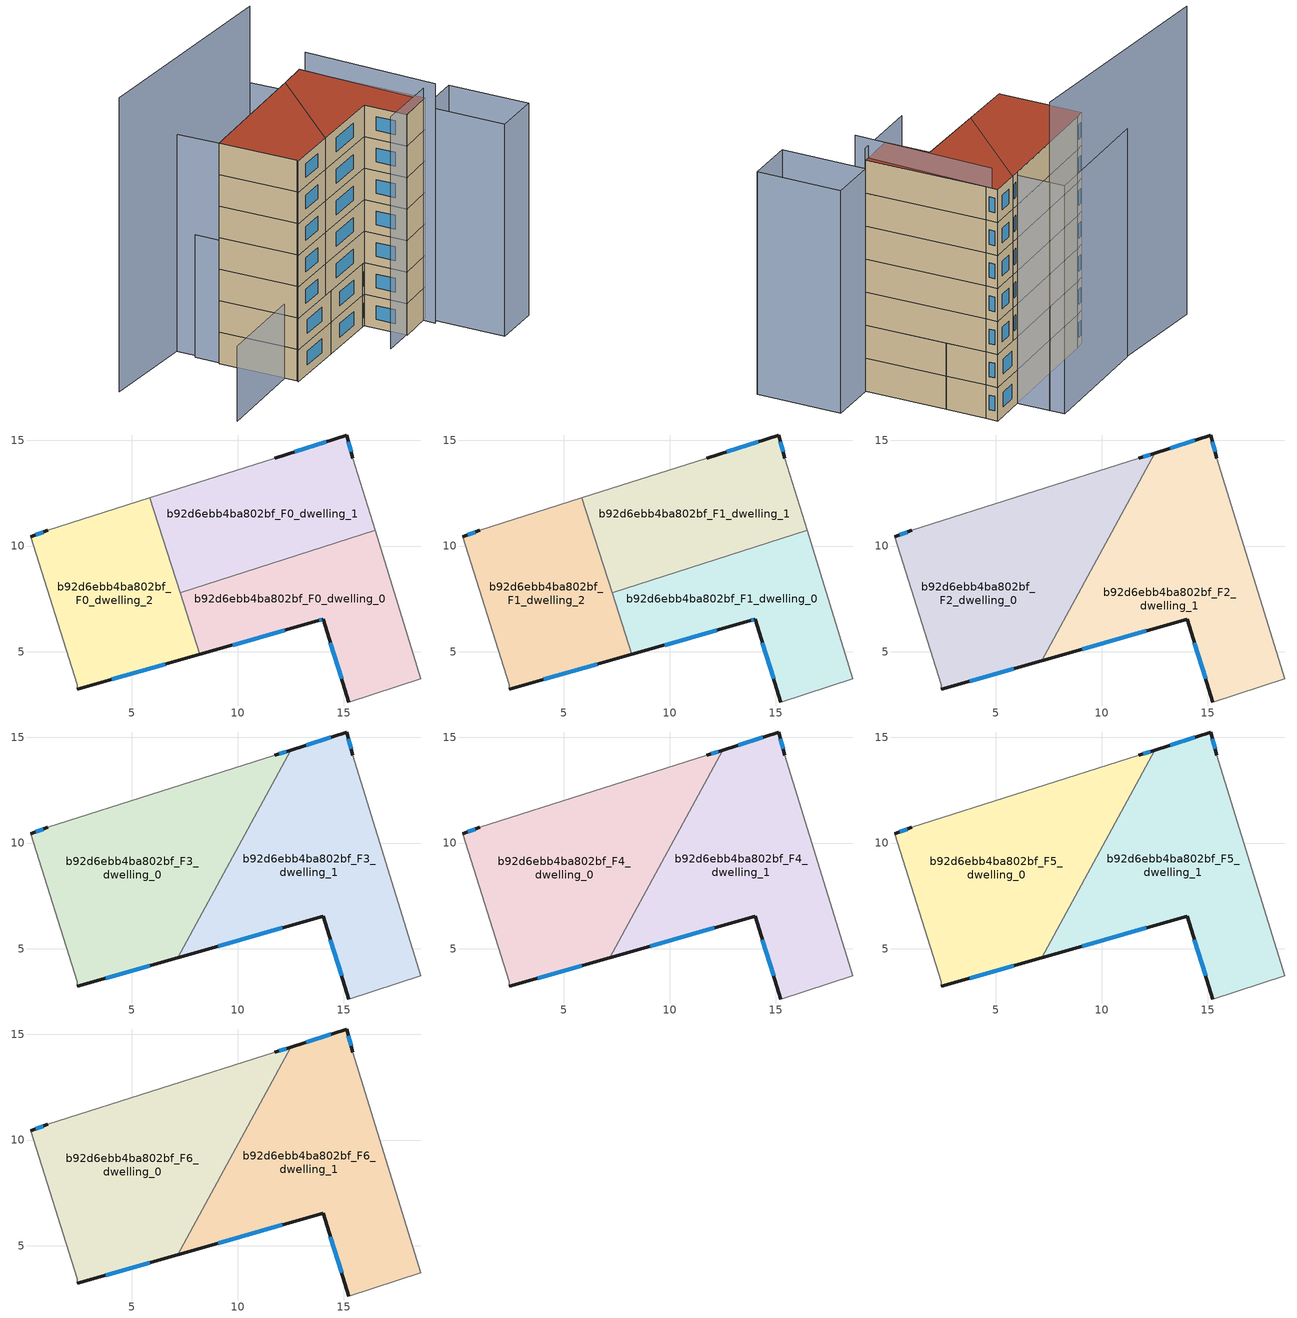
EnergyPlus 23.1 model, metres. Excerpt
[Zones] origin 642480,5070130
b92d6ebb4ba802bf_F0_dwelling_0
 floor ground (EU_floor_Construction): 16.49,10.74 18.64,3.74 15.24,2.64 14.04,6.54 13.78,6.47 8.21,4.88 7.28,7.81 z0
 wall outside (EU_wall_Construction): 8.21,4.88 13.78,6.47 14.04,6.54 15.24,2.64 z0:3
 wall adiabatic (EU_wall_Construction): 15.24,2.64 18.64,3.74 16.49,10.74 z0:3
 wall to b92d6ebb4ba802bf_F0_dwelling_1 (EU_wall_Construction): 16.49,10.74 7.28,7.81 z0:3
 wall to b92d6ebb4ba802bf_F0_dwelling_2 (EU_wall_Construction): 7.28,7.81 8.21,4.88 z0:3
 window (EU_Window_Construction): 14.38,5.45 14.9,3.73 / 13.86,6.49 13.97,6.52 / 9.77,5.33 12.22,6.02 z0.84:2.16
b92d6ebb4ba802bf_F0_dwelling_1
 floor ground (EU_floor_Construction): 15.14,15.25 15.44,14.14 16.49,10.74 7.28,7.81 5.85,12.28 11.74,14.15 z0
 wall outside (EU_wall_Construction): 15.44,14.14 15.14,15.25 11.74,14.15 z0:3
 wall adiabatic (EU_wall_Construction): 16.49,10.74 15.44,14.14 / 11.74,14.15 5.85,12.28 z0:3
 wall to b92d6ebb4ba802bf_F0_dwelling_2 (EU_wall_Construction): 5.85,12.28 7.28,7.81 z0:3
 window (EU_Window_Construction): 14.19,14.94 12.69,14.45 / 15.36,14.45 15.23,14.94 z0.84:2.16
b92d6ebb4ba802bf_F0_dwelling_2
 floor ground (EU_floor_Construction): 5.85,12.28 8.21,4.88 2.43,3.24 2.43,3.44 0.23,10.45 1.03,10.75 z0
 wall outside (EU_wall_Construction): 1.03,10.75 0.23,10.45 / 2.43,3.24 8.21,4.88 z0:3
 wall adiabatic (EU_wall_Construction): 0.23,10.45 2.43,3.44 2.43,3.24 / 5.85,12.28 1.03,10.75 z0:3
 window (EU_Window_Construction): 0.81,10.66 0.46,10.53 / 4.05,3.7 6.59,4.42 z0.84:2.16
b92d6ebb4ba802bf_F1_dwelling_0
 floor to b92d6ebb4ba802bf_F0_dwelling_0 (EU_floor_Construction): 16.49,10.74 18.64,3.74 15.24,2.64 14.04,6.54 13.78,6.47 8.21,4.88 7.28,7.81 z3
 wall outside (EU_wall_Construction): 8.21,4.88 13.78,6.47 14.04,6.54 15.24,2.64 z3:6
 wall adiabatic (EU_wall_Construction): 15.24,2.64 18.64,3.74 16.49,10.74 z3:6
 wall to b92d6ebb4ba802bf_F1_dwelling_1 (EU_wall_Construction): 16.49,10.74 7.28,7.81 z3:6
 wall to b92d6ebb4ba802bf_F1_dwelling_2 (EU_wall_Construction): 7.28,7.81 8.21,4.88 z3:6
 window (EU_Window_Construction): 14.38,5.45 14.9,3.73 / 13.86,6.49 13.97,6.52 / 9.77,5.33 12.22,6.02 z3.84:5.16
b92d6ebb4ba802bf_F1_dwelling_1
 floor to b92d6ebb4ba802bf_F0_dwelling_1 (EU_floor_Construction): 15.14,15.25 15.44,14.14 16.49,10.74 7.28,7.81 5.85,12.28 11.74,14.15 z3
 wall outside (EU_wall_Construction): 15.44,14.14 15.14,15.25 11.74,14.15 z3:6
 wall adiabatic (EU_wall_Construction): 16.49,10.74 15.44,14.14 / 11.74,14.15 5.85,12.28 z3:6
 wall to b92d6ebb4ba802bf_F1_dwelling_2 (EU_wall_Construction): 5.85,12.28 7.28,7.81 z3:6
 window (EU_Window_Construction): 14.19,14.94 12.69,14.45 / 15.36,14.45 15.23,14.94 z3.84:5.16
b92d6ebb4ba802bf_F1_dwelling_2
 floor to b92d6ebb4ba802bf_F0_dwelling_2 (EU_floor_Construction): 5.85,12.28 8.21,4.88 2.43,3.24 2.43,3.44 0.23,10.45 1.03,10.75 z3
 wall outside (EU_wall_Construction): 1.03,10.75 0.23,10.45 / 2.43,3.24 8.21,4.88 z3:6
 wall adiabatic (EU_wall_Construction): 0.23,10.45 2.43,3.44 2.43,3.24 / 5.85,12.28 1.03,10.75 z3:6
 window (EU_Window_Construction): 0.81,10.66 0.46,10.53 / 4.05,3.7 6.59,4.42 z3.84:5.16
b92d6ebb4ba802bf_F2_dwelling_0
 floor to b92d6ebb4ba802bf_F1_dwelling_2 (EU_floor_Construction): 5.85,12.28 7.88,5.9 7.17,4.59 2.43,3.24 2.43,3.44 0.23,10.45 1.03,10.75 z6
 floor to b92d6ebb4ba802bf_F1_dwelling_0 (EU_floor_Construction): 9.26,8.44 7.88,5.9 7.28,7.81 z6
 floor to b92d6ebb4ba802bf_F1_dwelling_1 (EU_floor_Construction): 12.5,14.39 9.26,8.44 7.28,7.81 5.85,12.28 11.74,14.15 z6
 wall outside (EU_wall_Construction): 1.03,10.75 0.23,10.45 / 12.5,14.39 11.74,14.15 / 2.43,3.24 7.17,4.59 z6:9
 wall adiabatic (EU_wall_Construction): 0.23,10.45 2.43,3.44 2.43,3.24 / 11.74,14.15 1.03,10.75 z6:9
 wall to b92d6ebb4ba802bf_F2_dwelling_1 (EU_wall_Construction): 7.17,4.59 12.5,14.39 z6:9
 window (EU_Window_Construction): 0.81,10.66 0.46,10.53 / 12.29,14.32 11.95,14.22 / 3.76,3.62 5.84,4.21 z6.84:8.16
b92d6ebb4ba802bf_F2_dwelling_1
 floor to b92d6ebb4ba802bf_F1_dwelling_0 (EU_floor_Construction): 16.49,10.74 18.64,3.74 15.24,2.64 14.04,6.54 8.21,4.88 7.88,5.9 9.26,8.44 z6
 floor to b92d6ebb4ba802bf_F1_dwelling_1 (EU_floor_Construction): 15.14,15.25 15.44,14.14 16.49,10.74 9.26,8.44 12.5,14.39 z6
 floor to b92d6ebb4ba802bf_F1_dwelling_2 (EU_floor_Construction): 7.88,5.9 8.21,4.88 7.17,4.59 z6
 wall outside (EU_wall_Construction): 7.17,4.59 14.04,6.54 15.24,2.64 / 15.44,14.14 15.14,15.25 12.5,14.39 z6:9
 wall adiabatic (EU_wall_Construction): 15.24,2.64 18.64,3.74 15.44,14.14 z6:9
 window (EU_Window_Construction): 14.38,5.45 14.9,3.73 / 9.09,5.13 12.11,5.99 / 14.4,15.01 13.24,14.63 / 15.36,14.45 15.23,14.94 z6.84:8.16
b92d6ebb4ba802bf_F3_dwelling_0
 floor to b92d6ebb4ba802bf_F2_dwelling_0 (EU_floor_Construction): 12.5,14.39 7.17,4.59 2.43,3.24 2.43,3.44 0.23,10.45 1.03,10.75 11.74,14.15 z9
 wall outside (EU_wall_Construction): 1.03,10.75 0.23,10.45 / 12.5,14.39 11.74,14.15 / 2.43,3.24 7.17,4.59 z9:12
 wall adiabatic (EU_wall_Construction): 0.23,10.45 2.43,3.44 2.43,3.24 / 11.74,14.15 1.03,10.75 z9:12
 wall to b92d6ebb4ba802bf_F3_dwelling_1 (EU_wall_Construction): 7.17,4.59 12.5,14.39 z9:12
 window (EU_Window_Construction): 0.81,10.66 0.46,10.53 / 12.29,14.32 11.95,14.22 / 3.76,3.62 5.84,4.21 z9.84:11.16
b92d6ebb4ba802bf_F3_dwelling_1
 floor to b92d6ebb4ba802bf_F2_dwelling_1 (EU_floor_Construction): 15.44,14.14 18.64,3.74 15.24,2.64 14.04,6.54 7.17,4.59 12.5,14.39 15.14,15.25 z9
 wall outside (EU_wall_Construction): 7.17,4.59 14.04,6.54 15.24,2.64 / 15.44,14.14 15.14,15.25 12.5,14.39 z9:12
 wall adiabatic (EU_wall_Construction): 15.24,2.64 18.64,3.74 15.44,14.14 z9:12
 window (EU_Window_Construction): 14.38,5.45 14.9,3.73 / 9.09,5.13 12.11,5.99 / 14.4,15.01 13.24,14.63 / 15.36,14.45 15.23,14.94 z9.84:11.16
b92d6ebb4ba802bf_F4_dwelling_0
 floor to b92d6ebb4ba802bf_F3_dwelling_0 (EU_floor_Construction): 12.5,14.39 7.17,4.59 2.43,3.24 2.43,3.44 0.23,10.45 1.03,10.75 11.74,14.15 z12
 wall outside (EU_wall_Construction): 1.03,10.75 0.23,10.45 / 12.5,14.39 11.74,14.15 / 2.43,3.24 7.17,4.59 z12:15
 wall adiabatic (EU_wall_Construction): 0.23,10.45 2.43,3.44 2.43,3.24 / 11.74,14.15 1.03,10.75 z12:15
 wall to b92d6ebb4ba802bf_F4_dwelling_1 (EU_wall_Construction): 7.17,4.59 12.5,14.39 z12:15
 window (EU_Window_Construction): 0.81,10.66 0.46,10.53 / 12.29,14.32 11.95,14.22 / 3.76,3.62 5.84,4.21 z12.84:14.16
b92d6ebb4ba802bf_F4_dwelling_1
 floor to b92d6ebb4ba802bf_F3_dwelling_1 (EU_floor_Construction): 15.44,14.14 18.64,3.74 15.24,2.64 14.04,6.54 7.17,4.59 12.5,14.39 15.14,15.25 z12
 wall outside (EU_wall_Construction): 7.17,4.59 14.04,6.54 15.24,2.64 / 15.44,14.14 15.14,15.25 12.5,14.39 z12:15
 wall adiabatic (EU_wall_Construction): 15.24,2.64 18.64,3.74 15.44,14.14 z12:15
 window (EU_Window_Construction): 14.38,5.45 14.9,3.73 / 9.09,5.13 12.11,5.99 / 14.4,15.01 13.24,14.63 / 15.36,14.45 15.23,14.94 z12.84:14.16
b92d6ebb4ba802bf_F5_dwelling_0
 floor to b92d6ebb4ba802bf_F4_dwelling_0 (EU_floor_Construction): 12.5,14.39 7.17,4.59 2.43,3.24 2.43,3.44 0.23,10.45 1.03,10.75 11.74,14.15 z15
 wall outside (EU_wall_Construction): 1.03,10.75 0.23,10.45 / 12.5,14.39 11.74,14.15 / 2.43,3.24 7.17,4.59 z15:18
 wall adiabatic (EU_wall_Construction): 0.23,10.45 2.43,3.44 2.43,3.24 / 11.74,14.15 1.03,10.75 z15:18
 wall to b92d6ebb4ba802bf_F5_dwelling_1 (EU_wall_Construction): 7.17,4.59 12.5,14.39 z15:18
 window (EU_Window_Construction): 0.81,10.66 0.46,10.53 / 12.29,14.32 11.95,14.22 / 3.76,3.62 5.84,4.21 z15.84:17.16
b92d6ebb4ba802bf_F5_dwelling_1
 floor to b92d6ebb4ba802bf_F4_dwelling_1 (EU_floor_Construction): 15.44,14.14 18.64,3.74 15.24,2.64 14.04,6.54 7.17,4.59 12.5,14.39 15.14,15.25 z15
 wall outside (EU_wall_Construction): 7.17,4.59 14.04,6.54 15.24,2.64 / 15.44,14.14 15.14,15.25 12.5,14.39 z15:18
 wall adiabatic (EU_wall_Construction): 15.24,2.64 18.64,3.74 15.44,14.14 z15:18
 window (EU_Window_Construction): 14.38,5.45 14.9,3.73 / 9.09,5.13 12.11,5.99 / 14.4,15.01 13.24,14.63 / 15.36,14.45 15.23,14.94 z15.84:17.16
b92d6ebb4ba802bf_F6_dwelling_0
 floor to b92d6ebb4ba802bf_F5_dwelling_0 (EU_floor_Construction): 12.5,14.39 7.17,4.59 2.43,3.24 2.43,3.44 0.23,10.45 1.03,10.75 11.74,14.15 z18
 wall outside (EU_wall_Construction): 1.03,10.75 0.23,10.45 / 12.5,14.39 11.74,14.15 / 2.43,3.24 7.17,4.59 z18:21
 wall adiabatic (EU_wall_Construction): 0.23,10.45 2.43,3.44 2.43,3.24 / 11.74,14.15 1.03,10.75 z18:21
 wall to b92d6ebb4ba802bf_F6_dwelling_1 (EU_wall_Construction): 7.17,4.59 12.5,14.39 z18:21
 window (EU_Window_Construction): 0.81,10.66 0.46,10.53 / 12.29,14.32 11.95,14.22 / 3.76,3.62 5.84,4.21 z18.84:20.16
 roof outside (EU_roof_Construction): 7.17,4.59 12.5,14.39 11.74,14.15 1.03,10.75 0.23,10.45 2.43,3.44 2.43,3.24 z21
b92d6ebb4ba802bf_F6_dwelling_1
 floor to b92d6ebb4ba802bf_F5_dwelling_1 (EU_floor_Construction): 15.44,14.14 18.64,3.74 15.24,2.64 14.04,6.54 7.17,4.59 12.5,14.39 15.14,15.25 z18
 wall outside (EU_wall_Construction): 7.17,4.59 14.04,6.54 15.24,2.64 / 15.44,14.14 15.14,15.25 12.5,14.39 z18:21
 wall adiabatic (EU_wall_Construction): 15.24,2.64 18.64,3.74 15.44,14.14 z18:21
 window (EU_Window_Construction): 14.38,5.45 14.9,3.73 / 9.09,5.13 12.11,5.99 / 14.4,15.01 13.24,14.63 / 15.36,14.45 15.23,14.94 z18.84:20.16
 roof outside (EU_roof_Construction): 18.64,3.74 15.44,14.14 15.14,15.25 12.5,14.39 7.17,4.59 14.04,6.54 15.24,2.64 z21
shading: -6.61,1.8 2.1,4.52 z0:7.1; 12.39,1.83 18.69,3.75 z0:22.1; 22.92,5.04 25.14,-2.24 / 25.14,-2.24 20.85,-3.54 / 20.85,-3.54 18.64,3.74 / 18.64,3.74 22.92,5.04 z0:20.2; -0.31,12.75 2.45,3.39 z0:11.7; 18.55,2.48 15.3,14.67 z0:22.8; 11.76,14.15 0.73,10.65 / 0.73,10.65 -0.57,14.75 / -0.57,14.75 10.46,18.25 / 10.46,18.25 11.76,14.15 z0:20.7; 10.85,16.98 -9.48,12.95 z0:28
[Building]
EU S2 Campaign: North Axis=0; Terrain=City; Solar Distribution=FullExterior
[Site:Location]
Lyon-Bron: Latitude=45.75; Longitude=5; Time Zone=1; Elevation=198
[SizingPeriod:WeatherFileDays]
AnnualSizingPeriod: Begin Month=1; Begin Day of Month=1; End Month=12; End Day of Month=31; Day of Week for Start Day=Monday; Use Weather File Daylight Saving Period=No; Use Weather File Rain and Snow Indicators=No
[MATERIAL]
EU_InternalMass_Material: Roughness=MediumRough; Thickness=0.1; Conductivity=1; Density=1800; Specific Heat=900; Thermal Absorptance=0.9; Solar Absorptance=0.7; Visible Absorptance=0.7
[MATERIAL:NOMASS] Roughness=MediumRough; Thermal Absorptance=0.9; Solar Absorptance=0.7; Visible Absorptance=0.7
Name | Thermal Resistance
EU_wall_NoMass | 0.776494
EU_roof_NoMass | 0.486893
EU_floor_NoMass | 0.421597
[WINDOWMATERIAL:SIMPLEGLAZINGSYSTEM]
EU_Window_SimpleGlazing: UFactor=4.24961; Solar Heat Gain Coefficient=0.83; Visible Transmittance=0.83
[CONSTRUCTION]
EU_wall_Construction: EU_wall_NoMass
EU_roof_Construction: EU_roof_NoMass
EU_floor_Construction: EU_floor_NoMass
EU_Window_Construction: EU_Window_SimpleGlazing
EU_InternalMass_Construction: EU_InternalMass_Material
[ZONE] Type=1; Multiplier=1; Ceiling Height=autocalculate; Floor Area=autocalculate; Part of Total Floor Area=Yes
Name | Volume
b92d6ebb4ba802bf_F0_dwelling_0; b92d6ebb4ba802bf_F1_dwelling_0 | 136.381
b92d6ebb4ba802bf_F2_dwelling_0; b92d6ebb4ba802bf_F3_dwelling_0; b92d6ebb4ba802bf_F4_dwelling_0; b92d6ebb4ba802bf_F5_dwelling_0; b92d6ebb4ba802bf_F6_dwelling_0; b92d6ebb4ba802bf_F2_dwelling_1; b92d6ebb4ba802bf_F3_dwelling_1; b92d6ebb4ba802bf_F4_dwelling_1; b92d6ebb4ba802bf_F5_dwelling_1; b92d6ebb4ba802bf_F6_dwelling_1 | 204.578
b92d6ebb4ba802bf_F0_dwelling_1; b92d6ebb4ba802bf_F1_dwelling_1 | 136.401
b92d6ebb4ba802bf_F0_dwelling_2; b92d6ebb4ba802bf_F1_dwelling_2 | 136.396
[INTERNALMASS] Construction=EU_InternalMass_Construction
Name | Zone or ZoneList | Surface Area
b92d6ebb4ba802bf_F0_dwelling_0_EU_InternalMass | b92d6ebb4ba802bf_F0_dwelling_0 | 45.4602
b92d6ebb4ba802bf_F0_dwelling_1_EU_InternalMass | b92d6ebb4ba802bf_F0_dwelling_1 | 45.4675
b92d6ebb4ba802bf_F0_dwelling_2_EU_InternalMass | b92d6ebb4ba802bf_F0_dwelling_2 | 45.4661
b92d6ebb4ba802bf_F1_dwelling_0_EU_InternalMass | b92d6ebb4ba802bf_F1_dwelling_0 | 45.4602
b92d6ebb4ba802bf_F1_dwelling_1_EU_InternalMass | b92d6ebb4ba802bf_F1_dwelling_1 | 45.4675
b92d6ebb4ba802bf_F1_dwelling_2_EU_InternalMass | b92d6ebb4ba802bf_F1_dwelling_2 | 45.4661
b92d6ebb4ba802bf_F2_dwelling_0_EU_InternalMass | b92d6ebb4ba802bf_F2_dwelling_0 | 68.1931
b92d6ebb4ba802bf_F2_dwelling_1_EU_InternalMass | b92d6ebb4ba802bf_F2_dwelling_1 | 68.192
b92d6ebb4ba802bf_F3_dwelling_0_EU_InternalMass | b92d6ebb4ba802bf_F3_dwelling_0 | 68.1931
b92d6ebb4ba802bf_F3_dwelling_1_EU_InternalMass | b92d6ebb4ba802bf_F3_dwelling_1 | 68.192
b92d6ebb4ba802bf_F4_dwelling_0_EU_InternalMass | b92d6ebb4ba802bf_F4_dwelling_0 | 68.1931
b92d6ebb4ba802bf_F4_dwelling_1_EU_InternalMass | b92d6ebb4ba802bf_F4_dwelling_1 | 68.192
b92d6ebb4ba802bf_F5_dwelling_0_EU_InternalMass | b92d6ebb4ba802bf_F5_dwelling_0 | 68.1931
b92d6ebb4ba802bf_F5_dwelling_1_EU_InternalMass | b92d6ebb4ba802bf_F5_dwelling_1 | 68.192
b92d6ebb4ba802bf_F6_dwelling_0_EU_InternalMass | b92d6ebb4ba802bf_F6_dwelling_0 | 68.1931
b92d6ebb4ba802bf_F6_dwelling_1_EU_InternalMass | b92d6ebb4ba802bf_F6_dwelling_1 | 68.192
[OTHEREQUIPMENT] Fuel Type=Electricity; Design Level Calculation Method=Watts/Area; Power per Zone Floor Area=1; Fraction Latent=0; Fraction Radiant=0; Fraction Lost=0; Carbon Dioxide Generation Rate=0; EndUse Subcategory=EU_Step8_InternalGains
Name | Zone or ZoneList or Space or SpaceList | Schedule
EU_Step8_InternalGain_b92d6ebb4ba802bf_F0_dwelling_0_f000 | b92d6ebb4ba802bf_F0_dwelling_0 | EU_Step8_GainSchedule_b92d6ebb4ba802bf_F0_dwelling_0_f000
EU_Step8_InternalGain_b92d6ebb4ba802bf_F0_dwelling_1_f000 | b92d6ebb4ba802bf_F0_dwelling_1 | EU_Step8_GainSchedule_b92d6ebb4ba802bf_F0_dwelling_1_f000
EU_Step8_InternalGain_b92d6ebb4ba802bf_F0_dwelling_2_f000 | b92d6ebb4ba802bf_F0_dwelling_2 | EU_Step8_GainSchedule_b92d6ebb4ba802bf_F0_dwelling_2_f000
EU_Step8_InternalGain_b92d6ebb4ba802bf_F1_dwelling_0_f000 | b92d6ebb4ba802bf_F1_dwelling_0 | EU_Step8_GainSchedule_b92d6ebb4ba802bf_F1_dwelling_0_f000
EU_Step8_InternalGain_b92d6ebb4ba802bf_F1_dwelling_1_f000 | b92d6ebb4ba802bf_F1_dwelling_1 | EU_Step8_GainSchedule_b92d6ebb4ba802bf_F1_dwelling_1_f000
EU_Step8_InternalGain_b92d6ebb4ba802bf_F1_dwelling_2_f000 | b92d6ebb4ba802bf_F1_dwelling_2 | EU_Step8_GainSchedule_b92d6ebb4ba802bf_F1_dwelling_2_f000
EU_Step8_InternalGain_b92d6ebb4ba802bf_F2_dwelling_0_f000 | b92d6ebb4ba802bf_F2_dwelling_0 | EU_Step8_GainSchedule_b92d6ebb4ba802bf_F2_dwelling_0_f000
EU_Step8_InternalGain_b92d6ebb4ba802bf_F2_dwelling_1_f000 | b92d6ebb4ba802bf_F2_dwelling_1 | EU_Step8_GainSchedule_b92d6ebb4ba802bf_F2_dwelling_1_f000
EU_Step8_InternalGain_b92d6ebb4ba802bf_F3_dwelling_0_f000 | b92d6ebb4ba802bf_F3_dwelling_0 | EU_Step8_GainSchedule_b92d6ebb4ba802bf_F3_dwelling_0_f000
EU_Step8_InternalGain_b92d6ebb4ba802bf_F3_dwelling_1_f000 | b92d6ebb4ba802bf_F3_dwelling_1 | EU_Step8_GainSchedule_b92d6ebb4ba802bf_F3_dwelling_1_f000
EU_Step8_InternalGain_b92d6ebb4ba802bf_F4_dwelling_0_f000 | b92d6ebb4ba802bf_F4_dwelling_0 | EU_Step8_GainSchedule_b92d6ebb4ba802bf_F4_dwelling_0_f000
EU_Step8_InternalGain_b92d6ebb4ba802bf_F4_dwelling_1_f000 | b92d6ebb4ba802bf_F4_dwelling_1 | EU_Step8_GainSchedule_b92d6ebb4ba802bf_F4_dwelling_1_f000
EU_Step8_InternalGain_b92d6ebb4ba802bf_F5_dwelling_0_f000 | b92d6ebb4ba802bf_F5_dwelling_0 | EU_Step8_GainSchedule_b92d6ebb4ba802bf_F5_dwelling_0_f000
EU_Step8_InternalGain_b92d6ebb4ba802bf_F5_dwelling_1_f000 | b92d6ebb4ba802bf_F5_dwelling_1 | EU_Step8_GainSchedule_b92d6ebb4ba802bf_F5_dwelling_1_f000
EU_Step8_InternalGain_b92d6ebb4ba802bf_F6_dwelling_0_f000 | b92d6ebb4ba802bf_F6_dwelling_0 | EU_Step8_GainSchedule_b92d6ebb4ba802bf_F6_dwelling_0_f000
EU_Step8_InternalGain_b92d6ebb4ba802bf_F6_dwelling_1_f000 | b92d6ebb4ba802bf_F6_dwelling_1 | EU_Step8_GainSchedule_b92d6ebb4ba802bf_F6_dwelling_1_f000
[ZONEVENTILATION:DESIGNFLOWRATE] Schedule=EU_AlwaysOn; Design Flow Rate Calculation Method=AirChanges/Hour; Air Changes per Hour=0.693814; Ventilation Type=Natural; Fan Pressure Rise=0; Fan Total Efficiency=1; Constant Term Coefficient=1; Temperature Term Coefficient=0; Velocity Term Coefficient=0; Velocity Squared Term Coefficient=0; Minimum Indoor Temperature=-100; Maximum Indoor Temperature=100; Delta Temperature=-100; Minimum Outdoor Temperature=-100; Maximum Outdoor Temperature=100; Maximum Wind Speed=40
Name | Zone or ZoneList or Space or SpaceList
EU_ConstantAir_b92d6ebb4ba802bf_F0_dwelling_0 | b92d6ebb4ba802bf_F0_dwelling_0
EU_ConstantAir_b92d6ebb4ba802bf_F0_dwelling_1 | b92d6ebb4ba802bf_F0_dwelling_1
EU_ConstantAir_b92d6ebb4ba802bf_F0_dwelling_2 | b92d6ebb4ba802bf_F0_dwelling_2
EU_ConstantAir_b92d6ebb4ba802bf_F1_dwelling_0 | b92d6ebb4ba802bf_F1_dwelling_0
EU_ConstantAir_b92d6ebb4ba802bf_F1_dwelling_1 | b92d6ebb4ba802bf_F1_dwelling_1
EU_ConstantAir_b92d6ebb4ba802bf_F1_dwelling_2 | b92d6ebb4ba802bf_F1_dwelling_2
EU_ConstantAir_b92d6ebb4ba802bf_F2_dwelling_0 | b92d6ebb4ba802bf_F2_dwelling_0
EU_ConstantAir_b92d6ebb4ba802bf_F2_dwelling_1 | b92d6ebb4ba802bf_F2_dwelling_1
EU_ConstantAir_b92d6ebb4ba802bf_F3_dwelling_0 | b92d6ebb4ba802bf_F3_dwelling_0
EU_ConstantAir_b92d6ebb4ba802bf_F3_dwelling_1 | b92d6ebb4ba802bf_F3_dwelling_1
EU_ConstantAir_b92d6ebb4ba802bf_F4_dwelling_0 | b92d6ebb4ba802bf_F4_dwelling_0
EU_ConstantAir_b92d6ebb4ba802bf_F4_dwelling_1 | b92d6ebb4ba802bf_F4_dwelling_1
EU_ConstantAir_b92d6ebb4ba802bf_F5_dwelling_0 | b92d6ebb4ba802bf_F5_dwelling_0
EU_ConstantAir_b92d6ebb4ba802bf_F5_dwelling_1 | b92d6ebb4ba802bf_F5_dwelling_1
EU_ConstantAir_b92d6ebb4ba802bf_F6_dwelling_0 | b92d6ebb4ba802bf_F6_dwelling_0
EU_ConstantAir_b92d6ebb4ba802bf_F6_dwelling_1 | b92d6ebb4ba802bf_F6_dwelling_1
[HVACTEMPLATE:THERMOSTAT] Constant Heating Setpoint=20; Constant Cooling Setpoint=50
EU_HeatOnly_b92d6ebb4ba802bf_F0_dwelling_0; EU_HeatOnly_b92d6ebb4ba802bf_F0_dwelling_1; EU_HeatOnly_b92d6ebb4ba802bf_F0_dwelling_2; EU_HeatOnly_b92d6ebb4ba802bf_F1_dwelling_0; EU_HeatOnly_b92d6ebb4ba802bf_F1_dwelling_1; EU_HeatOnly_b92d6ebb4ba802bf_F1_dwelling_2; EU_HeatOnly_b92d6ebb4ba802bf_F2_dwelling_0; EU_HeatOnly_b92d6ebb4ba802bf_F2_dwelling_1; EU_HeatOnly_b92d6ebb4ba802bf_F3_dwelling_0; EU_HeatOnly_b92d6ebb4ba802bf_F3_dwelling_1; EU_HeatOnly_b92d6ebb4ba802bf_F4_dwelling_0; EU_HeatOnly_b92d6ebb4ba802bf_F4_dwelling_1; EU_HeatOnly_b92d6ebb4ba802bf_F5_dwelling_0; EU_HeatOnly_b92d6ebb4ba802bf_F5_dwelling_1; EU_HeatOnly_b92d6ebb4ba802bf_F6_dwelling_0; EU_HeatOnly_b92d6ebb4ba802bf_F6_dwelling_1
[HVACTEMPLATE:ZONE:IDEALLOADSAIRSYSTEM] System Availability Schedule=EU_AlwaysOn; Maximum Heating Supply Air Temperature=50; Minimum Cooling Supply Air Temperature=13; Maximum Heating Supply Air Humidity Ratio=0.0156; Minimum Cooling Supply Air Humidity Ratio=0.0077; Heating Limit=NoLimit; Cooling Limit=NoLimit; Heating Availability Schedule=EU_AlwaysOn; Cooling Availability Schedule=EU_CoolingOff; Dehumidification Control Type=ConstantSensibleHeatRatio; Cooling Sensible Heat Ratio=0.7; Dehumidification Setpoint=60; Humidification Control Type=None; Humidification Setpoint=30; Outdoor Air Method=None; Outdoor Air Flow Rate per Person=0.00944; Outdoor Air Flow Rate per Zone Floor Area=0; Outdoor Air Flow Rate per Zone=0; Demand Controlled Ventilation Type=None; Outdoor Air Economizer Type=NoEconomizer; Heat Recovery Type=None; Sensible Heat Recovery Effectiveness=0.7; Latent Heat Recovery Effectiveness=0.65
Name | Template Thermostat
b92d6ebb4ba802bf_F0_dwelling_0 | EU_HeatOnly_b92d6ebb4ba802bf_F0_dwelling_0
b92d6ebb4ba802bf_F0_dwelling_1 | EU_HeatOnly_b92d6ebb4ba802bf_F0_dwelling_1
b92d6ebb4ba802bf_F0_dwelling_2 | EU_HeatOnly_b92d6ebb4ba802bf_F0_dwelling_2
b92d6ebb4ba802bf_F1_dwelling_0 | EU_HeatOnly_b92d6ebb4ba802bf_F1_dwelling_0
b92d6ebb4ba802bf_F1_dwelling_1 | EU_HeatOnly_b92d6ebb4ba802bf_F1_dwelling_1
b92d6ebb4ba802bf_F1_dwelling_2 | EU_HeatOnly_b92d6ebb4ba802bf_F1_dwelling_2
b92d6ebb4ba802bf_F2_dwelling_0 | EU_HeatOnly_b92d6ebb4ba802bf_F2_dwelling_0
b92d6ebb4ba802bf_F2_dwelling_1 | EU_HeatOnly_b92d6ebb4ba802bf_F2_dwelling_1
b92d6ebb4ba802bf_F3_dwelling_0 | EU_HeatOnly_b92d6ebb4ba802bf_F3_dwelling_0
b92d6ebb4ba802bf_F3_dwelling_1 | EU_HeatOnly_b92d6ebb4ba802bf_F3_dwelling_1
b92d6ebb4ba802bf_F4_dwelling_0 | EU_HeatOnly_b92d6ebb4ba802bf_F4_dwelling_0
b92d6ebb4ba802bf_F4_dwelling_1 | EU_HeatOnly_b92d6ebb4ba802bf_F4_dwelling_1
b92d6ebb4ba802bf_F5_dwelling_0 | EU_HeatOnly_b92d6ebb4ba802bf_F5_dwelling_0
b92d6ebb4ba802bf_F5_dwelling_1 | EU_HeatOnly_b92d6ebb4ba802bf_F5_dwelling_1
b92d6ebb4ba802bf_F6_dwelling_0 | EU_HeatOnly_b92d6ebb4ba802bf_F6_dwelling_0
b92d6ebb4ba802bf_F6_dwelling_1 | EU_HeatOnly_b92d6ebb4ba802bf_F6_dwelling_1
[SIZING:ZONE] Zone Cooling Design Supply Air Temperature Input Method=SupplyAirTemperature; Zone Cooling Design Supply Air Temperature=13; Zone Heating Design Supply Air Temperature Input Method=SupplyAirTemperature; Zone Heating Design Supply Air Temperature=50; Zone Cooling Design Supply Air Humidity Ratio=0.008; Zone Heating Design Supply Air Humidity Ratio=0.008; Cooling Design Air Flow Method=DesignDay; Cooling Design Air Flow Rate=0; Cooling Minimum Air Flow per Zone Floor Area=0.000762; Cooling Minimum Air Flow=0; Cooling Minimum Air Flow Fraction=0.2; Heating Design Air Flow Method=DesignDay; Heating Design Air Flow Rate=0; Heating Maximum Air Flow per Zone Floor Area=0.002032; Heating Maximum Air Flow=0.141576; Heating Maximum Air Flow Fraction=0.3; Account for Dedicated Outdoor Air System=No; Dedicated Outdoor Air System Control Strategy=NeutralSupplyAir; Dedicated Outdoor Air Low Setpoint Temperature for Design=autosize; Dedicated Outdoor Air High Setpoint Temperature for Design=autosize; Zone Load Sizing Method=Sensible Load Only No Latent Load; Zone Latent Cooling Design Supply Air Humidity Ratio Input Method=HumidityRatioDifference; Zone Cooling Design Supply Air Humidity Ratio Difference=0.005; Zone Latent Heating Design Supply Air Humidity Ratio Input Method=HumidityRatioDifference; Zone Humidification Design Supply Air Humidity Ratio Difference=0.005
b92d6ebb4ba802bf_F0_dwelling_0; b92d6ebb4ba802bf_F0_dwelling_1; b92d6ebb4ba802bf_F0_dwelling_2; b92d6ebb4ba802bf_F1_dwelling_0; b92d6ebb4ba802bf_F1_dwelling_1; b92d6ebb4ba802bf_F1_dwelling_2; b92d6ebb4ba802bf_F2_dwelling_0; b92d6ebb4ba802bf_F2_dwelling_1; b92d6ebb4ba802bf_F3_dwelling_0; b92d6ebb4ba802bf_F3_dwelling_1; b92d6ebb4ba802bf_F4_dwelling_0; b92d6ebb4ba802bf_F4_dwelling_1; b92d6ebb4ba802bf_F5_dwelling_0; b92d6ebb4ba802bf_F5_dwelling_1; b92d6ebb4ba802bf_F6_dwelling_0; b92d6ebb4ba802bf_F6_dwelling_1
[SCHEDULE:CONSTANT]
Name | Hourly Value
EU_AlwaysOn | 1
EU_CoolingOff | 0
[SCHEDULE:FILE] Column Number=1; Rows to Skip at Top=0; Number of Hours of Data=8760; Column Separator=Comma; Interpolate to Timestep=No; Minutes per Item=60; Adjust Schedule for Daylight Savings=Yes
Name | File
EU_Step8_GainSchedule_b92d6ebb4ba802bf_F0_dwelling_0_f000 | ../../schedules/b92d6ebb4ba802bf/b92d6ebb4ba802bf_F0_dwelling_0_f000_gain.csv
EU_Step8_GainSchedule_b92d6ebb4ba802bf_F0_dwelling_1_f000 | ../../schedules/b92d6ebb4ba802bf/b92d6ebb4ba802bf_F0_dwelling_1_f000_gain.csv
EU_Step8_GainSchedule_b92d6ebb4ba802bf_F0_dwelling_2_f000 | ../../schedules/b92d6ebb4ba802bf/b92d6ebb4ba802bf_F0_dwelling_2_f000_gain.csv
EU_Step8_GainSchedule_b92d6ebb4ba802bf_F1_dwelling_0_f000 | ../../schedules/b92d6ebb4ba802bf/b92d6ebb4ba802bf_F1_dwelling_0_f000_gain.csv
EU_Step8_GainSchedule_b92d6ebb4ba802bf_F1_dwelling_1_f000 | ../../schedules/b92d6ebb4ba802bf/b92d6ebb4ba802bf_F1_dwelling_1_f000_gain.csv
EU_Step8_GainSchedule_b92d6ebb4ba802bf_F1_dwelling_2_f000 | ../../schedules/b92d6ebb4ba802bf/b92d6ebb4ba802bf_F1_dwelling_2_f000_gain.csv
EU_Step8_GainSchedule_b92d6ebb4ba802bf_F2_dwelling_0_f000 | ../../schedules/b92d6ebb4ba802bf/b92d6ebb4ba802bf_F2_dwelling_0_f000_gain.csv
EU_Step8_GainSchedule_b92d6ebb4ba802bf_F2_dwelling_1_f000 | ../../schedules/b92d6ebb4ba802bf/b92d6ebb4ba802bf_F2_dwelling_1_f000_gain.csv
EU_Step8_GainSchedule_b92d6ebb4ba802bf_F3_dwelling_0_f000 | ../../schedules/b92d6ebb4ba802bf/b92d6ebb4ba802bf_F3_dwelling_0_f000_gain.csv
EU_Step8_GainSchedule_b92d6ebb4ba802bf_F3_dwelling_1_f000 | ../../schedules/b92d6ebb4ba802bf/b92d6ebb4ba802bf_F3_dwelling_1_f000_gain.csv
EU_Step8_GainSchedule_b92d6ebb4ba802bf_F4_dwelling_0_f000 | ../../schedules/b92d6ebb4ba802bf/b92d6ebb4ba802bf_F4_dwelling_0_f000_gain.csv
EU_Step8_GainSchedule_b92d6ebb4ba802bf_F4_dwelling_1_f000 | ../../schedules/b92d6ebb4ba802bf/b92d6ebb4ba802bf_F4_dwelling_1_f000_gain.csv
EU_Step8_GainSchedule_b92d6ebb4ba802bf_F5_dwelling_0_f000 | ../../schedules/b92d6ebb4ba802bf/b92d6ebb4ba802bf_F5_dwelling_0_f000_gain.csv
EU_Step8_GainSchedule_b92d6ebb4ba802bf_F5_dwelling_1_f000 | ../../schedules/b92d6ebb4ba802bf/b92d6ebb4ba802bf_F5_dwelling_1_f000_gain.csv
EU_Step8_GainSchedule_b92d6ebb4ba802bf_F6_dwelling_0_f000 | ../../schedules/b92d6ebb4ba802bf/b92d6ebb4ba802bf_F6_dwelling_0_f000_gain.csv
EU_Step8_GainSchedule_b92d6ebb4ba802bf_F6_dwelling_1_f000 | ../../schedules/b92d6ebb4ba802bf/b92d6ebb4ba802bf_F6_dwelling_1_f000_gain.csv
